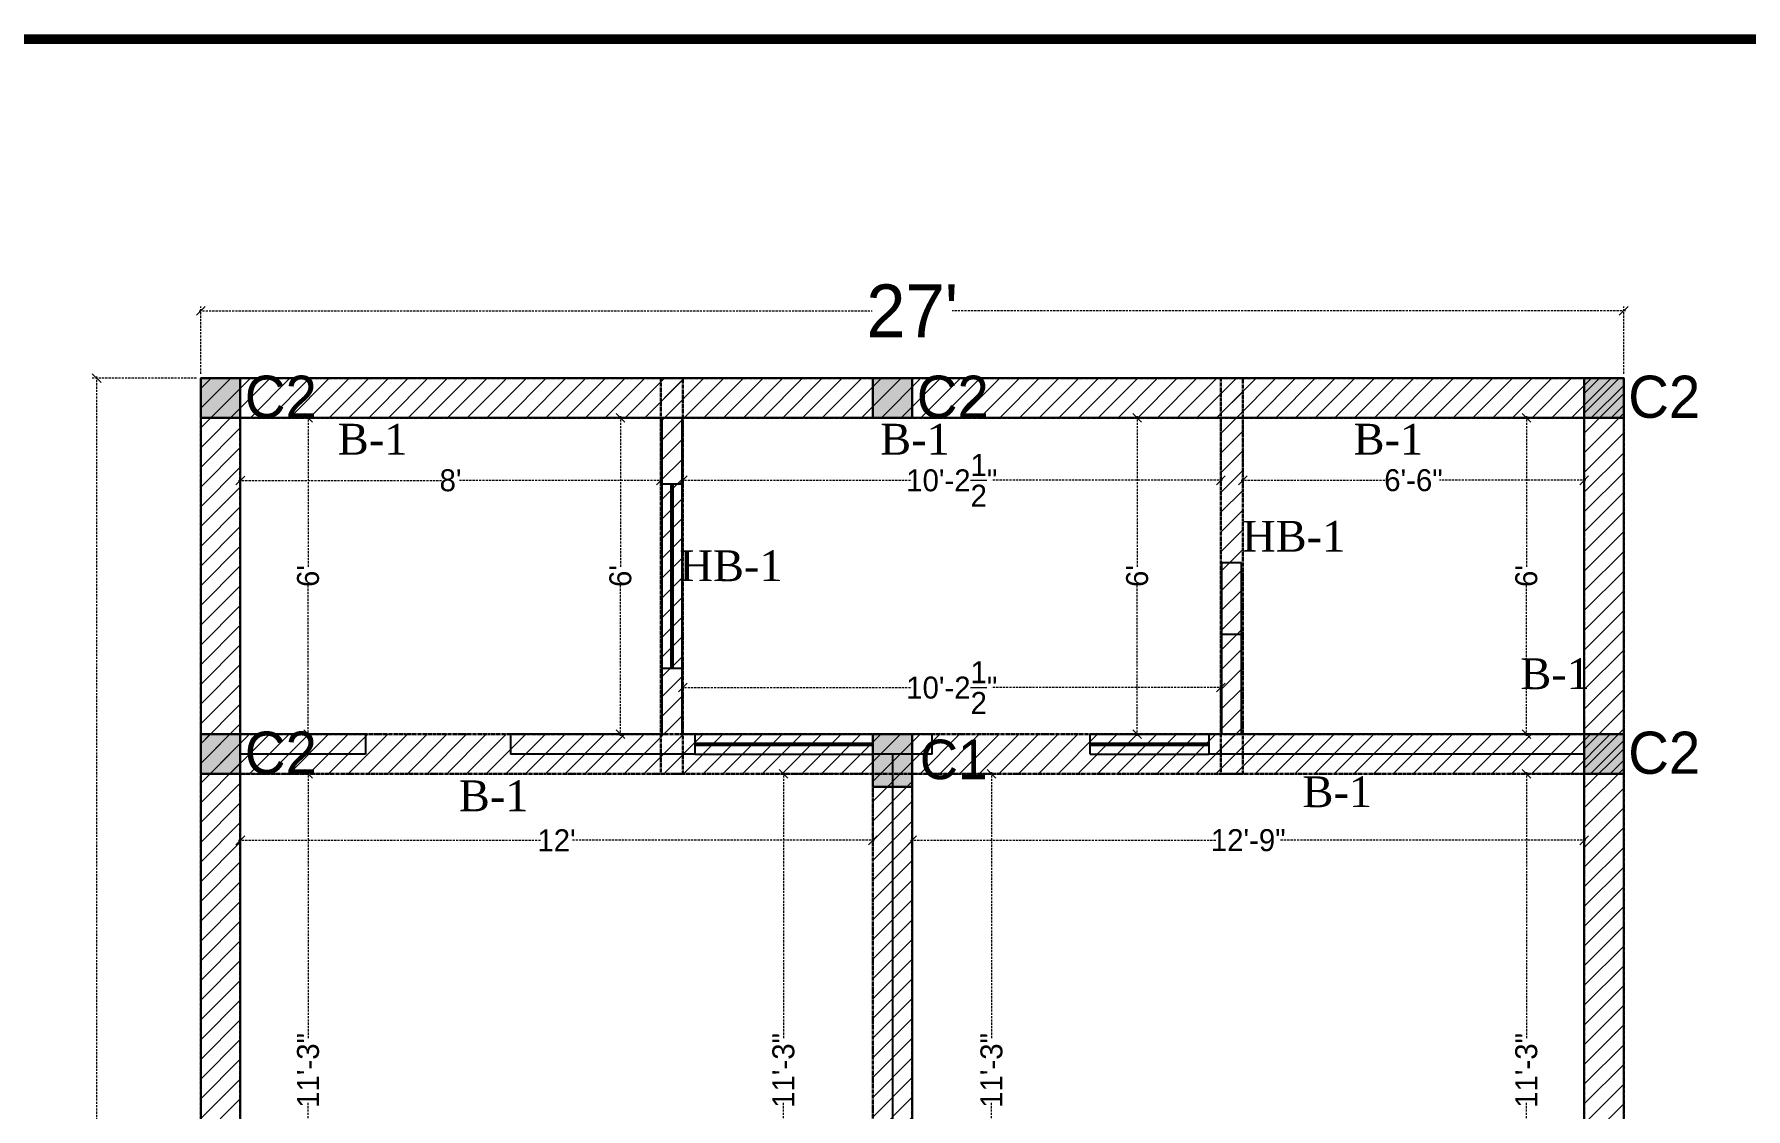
# Model space of a CAD drawing. Header units: millimetres. Extents: x -6808 to 215771, y -89660 to -16303.
# Drawn here: x 100821.1 to 101210.8, y -51255.1 to -51010.6 of the extents above; entities that cross this region are included whole.
import ezdxf

# ---------------------------------------------------------------- set-up
doc = ezdxf.new("R2010")
doc.units = ezdxf.units.MM
doc.header["$PDMODE"] = 35
for name, pattern in [('ACAD_ISO10W100', [18, 12, -3, 0, -3]), ('CENTER2', [1.125, 0.75, -0.125, 0.125, -0.125]), ('DASHED', [0.75, 0.5, -0.25])]:
    doc.linetypes.add(name, pattern=pattern)
doc.layers.get('0').update_dxf_attribs({"color": 8})
for name, color, linetype, lineweight in [('beam', 6, 'CENTER2', 30), ('col.center', 5, 'ACAD_ISO10W100', 15), ('column', 5, 'Continuous', 30)]:
    doc.layers.add(name, color=color, linetype=linetype, lineweight=lineweight)
doc.layers.add('Beam Text', color=6, linetype='Continuous')
doc.layers.add('FORMAT', color=7, linetype='Continuous')
doc.styles.add('SAJ', font='eurr____.ttf')
doc.styles.get("Standard").update_dxf_attribs({"font": 'times.ttf'})
doc.dimstyles.new('SAJ', dxfattribs={"dimtxt": 5, "dimasz": 2, "dimexe": 1, "dimexo": 1, "dimgap": 0.09375, "dimtad": 0, "dimdec": 1, "dimzin": 0, "dimdsep": 46, "dimlunit": 4, "dimtxsty": 'SAJ', "dimblk": 'OBLIQUE', "dimcen": 0.125, "dimdle": 0.375, "dimadec": 0, "dimazin": 0, "dimtfac": 1, "dimtdec": 1, "dimtofl": 0, "dimtmove": 0, "dimatfit": 3, "dimldrblk": 'OBLIQUE', "dimfxl": 1, "dimtolj": 1, "dimtzin": 0, "dimlwd": 5, "dimlwe": 5, "dimarcsym": 1})
pattern_1 = [(45, (2580.2427, 1933.918), (-2.24506403, 2.24506403), [])]

# ---------------------------------------------------------------- blocks, each defined once
blk = doc.blocks.new('_Oblique')
at = {"color": 0, "linetype": 'ByBlock', "lineweight": -2}
blk.add_line((-0.5, -0.5), (0.5, 0.5), dxfattribs=at)
blk = doc.blocks.new('*D1814')
at = {"color": 0, "linetype": 'DASHED', "lineweight": 5, "transparency": 16777216}
for p, q in [((100857.98, -51088.86), (100834.27, -51088.86)), ((100835.27, -51088.49), (100835.27, -51439.81)), ((100835.27, -51809.24), (100835.27, -51457.92)), ((100857.98, -51808.86), (100834.27, -51808.86))]:
    blk.add_line(p, q, dxfattribs=at)
at = {"layer": 'Defpoints', "color": 0, "transparency": 16777216}
for p in [(100835.27, -51088.86), (100858.98, -51088.86), (100858.98, -51808.86)]:
    blk.add_point(p, dxfattribs=at)
at = {"color": 0, "lineweight": 5, "transparency": 16777216, "xscale": 2, "yscale": 2, "zscale": 2}
for p, rotation in [((100835.27, -51088.86), 90), ((100835.27, -51808.86), 270)]:
    blk.add_blockref('_Oblique', p, dxfattribs=dict(at, rotation=rotation))
at = {"color": 0, "transparency": 16777216, "insert": (100835.27, -51448.86), "char_height": 12, "attachment_point": 5, "rotation": 90, "style": 'SAJ'}
blk.add_mtext("\\A1;60'", dxfattribs=at)
blk = doc.blocks.new('A$C32B276F4')
at = {"layer": 'column'}
blk.add_hatch(color=256, dxfattribs=at).paths.add_polyline_path([(9, 0), (9, 9), (0, 9), (0, 0)])
for p, q in [((0, 0), (0, 9)), ((0, 9), (9, 9)), ((9, 9), (9, 0)), ((9, 0), (0, 0))]:
    blk.add_line(p, q, dxfattribs=at)
at = {"layer": 'col.center', "linetype": 'ByBlock', "insert": (10.02, 9.59), "char_height": 9.6, "width": 293.6941, "attachment_point": 1, "style": 'SAJ'}
blk.add_mtext('\\A1;{\\fCentury Gothic|b0|i0|c0|p34;C2}', dxfattribs=at)
blk = doc.blocks.new('c1')
at = {"layer": 'column'}
blk.add_hatch(color=256, dxfattribs=at).paths.add_polyline_path([(58376.49, -43564.36), (58385.49, -43564.36), (58385.49, -43552.36), (58376.49, -43552.36)])
for p, q in [((58376.49, -43552.36), (58376.49, -43564.36)), ((58376.49, -43552.36), (58385.49, -43552.36)), ((58385.49, -43564.36), (58385.49, -43552.36)), ((58376.49, -43564.36), (58385.49, -43564.36))]:
    blk.add_line(p, q, dxfattribs=at)
blk = doc.blocks.new('*D1815')
at = {"layer": 'Beam Text', "color": 0, "linetype": 'DASHED', "lineweight": 5, "transparency": 16777216}
for p, q in [((100867.98, -51098.86), (100867.98, -51113.11)), ((100963.73, -51098.86), (100963.73, -51113.11)), ((100867.6, -51112.11), (100913.81, -51112.11)), ((100964.1, -51112.11), (100917.9, -51112.11))]:
    blk.add_line(p, q, dxfattribs=at)
at = {"layer": 'Defpoints', "color": 0, "linetype": 'Continuous', "transparency": 16777216}
for p in [(100867.98, -51097.86), (100963.73, -51097.86), (100963.73, -51112.11)]:
    blk.add_point(p, dxfattribs=at)
at = {"layer": 'Beam Text', "color": 0, "linetype": 'Continuous', "lineweight": 5, "transparency": 16777216, "xscale": 2, "yscale": 2, "zscale": 2, "rotation": 180}
blk.add_blockref('_Oblique', (100867.98, -51112.11), dxfattribs=at)
at = {"layer": 'Beam Text', "color": 0, "linetype": 'Continuous', "lineweight": 5, "transparency": 16777216, "xscale": 2, "yscale": 2, "zscale": 2}
blk.add_blockref('_Oblique', (100963.73, -51112.11), dxfattribs=at)
at = {"layer": 'Beam Text', "color": 0, "linetype": 'Continuous', "lineweight": 18, "transparency": 16777216, "insert": (100915.85, -51112.11), "char_height": 5, "attachment_point": 5, "style": 'SAJ'}
blk.add_mtext("\\A1;8'", dxfattribs=at)
blk = doc.blocks.new('*D1816')
at = {"layer": 'Beam Text', "color": 0, "linetype": 'DASHED', "lineweight": 5, "transparency": 16777216}
for p, q in [((100868.98, -51097.86), (100884.42, -51097.86)), ((100883.42, -51097.49), (100883.42, -51131.8)), ((100883.42, -51170.24), (100883.42, -51135.93)), ((100868.98, -51169.86), (100884.42, -51169.86))]:
    blk.add_line(p, q, dxfattribs=at)
at = {"layer": 'Defpoints', "color": 0, "linetype": 'Continuous', "transparency": 16777216}
for p in [(100867.98, -51097.86), (100867.98, -51169.86), (100883.42, -51169.86)]:
    blk.add_point(p, dxfattribs=at)
at = {"layer": 'Beam Text', "color": 0, "linetype": 'Continuous', "lineweight": 5, "transparency": 16777216, "xscale": 2, "yscale": 2, "zscale": 2}
for p, rotation in [((100883.42, -51097.86), 90), ((100883.42, -51169.86), 270)]:
    blk.add_blockref('_Oblique', p, dxfattribs=dict(at, rotation=rotation))
at = {"layer": 'Beam Text', "color": 0, "linetype": 'Continuous', "lineweight": 18, "transparency": 16777216, "insert": (100883.42, -51133.86), "char_height": 5, "attachment_point": 5, "rotation": 90, "style": 'SAJ'}
blk.add_mtext("\\A1;6'", dxfattribs=at)
blk = doc.blocks.new('*D1823')
at = {"layer": 'Beam Text', "color": 0, "linetype": 'DASHED', "lineweight": 5, "transparency": 16777216}
for p, q in [((100968.73, -51098.86), (100968.73, -51113.09)), ((101091.23, -51098.86), (101091.23, -51113.09)), ((100968.35, -51112.09), (101020.88, -51112.09)), ((101091.6, -51112.09), (101039.08, -51112.09))]:
    blk.add_line(p, q, dxfattribs=at)
at = {"layer": 'Defpoints', "color": 0, "linetype": 'Continuous', "transparency": 16777216}
for p in [(100968.73, -51097.86), (101091.23, -51097.86), (101091.23, -51112.09)]:
    blk.add_point(p, dxfattribs=at)
at = {"layer": 'Beam Text', "color": 0, "linetype": 'Continuous', "lineweight": 5, "transparency": 16777216, "xscale": 2, "yscale": 2, "zscale": 2, "rotation": 180}
blk.add_blockref('_Oblique', (100968.73, -51112.09), dxfattribs=at)
at = {"layer": 'Beam Text', "color": 0, "linetype": 'Continuous', "lineweight": 5, "transparency": 16777216, "xscale": 2, "yscale": 2, "zscale": 2}
blk.add_blockref('_Oblique', (101091.23, -51112.09), dxfattribs=at)
at = {"layer": 'Beam Text', "color": 0, "linetype": 'Continuous', "lineweight": 18, "transparency": 16777216, "insert": (101029.98, -51112.09), "char_height": 5, "attachment_point": 5, "style": 'SAJ'}
blk.add_mtext('\\A1;10\'-2{\\H1x;\\S1/2;}"', dxfattribs=at)
blk = doc.blocks.new('*D1824')
at = {"layer": 'Beam Text', "color": 0, "linetype": 'DASHED', "lineweight": 5, "transparency": 16777216}
for p, q in [((101088.23, -51097.86), (101071.2, -51097.86)), ((101072.2, -51097.49), (101072.2, -51131.8)), ((101072.2, -51170.24), (101072.2, -51135.93)), ((101088.23, -51169.86), (101071.2, -51169.86))]:
    blk.add_line(p, q, dxfattribs=at)
at = {"layer": 'Defpoints', "color": 0, "linetype": 'Continuous', "transparency": 16777216}
for p in [(101089.23, -51097.86), (101072.2, -51169.86), (101089.23, -51169.86)]:
    blk.add_point(p, dxfattribs=at)
at = {"layer": 'Beam Text', "color": 0, "linetype": 'Continuous', "lineweight": 5, "transparency": 16777216, "xscale": 2, "yscale": 2, "zscale": 2}
for p, rotation in [((101072.2, -51097.86), 90), ((101072.2, -51169.86), 270)]:
    blk.add_blockref('_Oblique', p, dxfattribs=dict(at, rotation=rotation))
at = {"layer": 'Beam Text', "color": 0, "linetype": 'Continuous', "lineweight": 18, "transparency": 16777216, "insert": (101072.2, -51133.86), "char_height": 5, "attachment_point": 5, "rotation": 90, "style": 'SAJ'}
blk.add_mtext("\\A1;6'", dxfattribs=at)
blk = doc.blocks.new('*D1825')
at = {"layer": 'Beam Text', "color": 0, "linetype": 'DASHED', "lineweight": 5, "transparency": 16777216}
for p, q in [((101096.23, -51098.86), (101096.23, -51113.09)), ((101173.98, -51098.86), (101173.98, -51113.09)), ((101095.85, -51112.09), (101129.14, -51112.09)), ((101174.35, -51112.09), (101141.07, -51112.09))]:
    blk.add_line(p, q, dxfattribs=at)
at = {"layer": 'Defpoints', "color": 0, "linetype": 'Continuous', "transparency": 16777216}
for p in [(101096.23, -51097.86), (101173.98, -51097.86), (101173.98, -51112.09)]:
    blk.add_point(p, dxfattribs=at)
at = {"layer": 'Beam Text', "color": 0, "linetype": 'Continuous', "lineweight": 5, "transparency": 16777216, "xscale": 2, "yscale": 2, "zscale": 2, "rotation": 180}
blk.add_blockref('_Oblique', (101096.23, -51112.09), dxfattribs=at)
at = {"layer": 'Beam Text', "color": 0, "linetype": 'Continuous', "lineweight": 5, "transparency": 16777216, "xscale": 2, "yscale": 2, "zscale": 2}
blk.add_blockref('_Oblique', (101173.98, -51112.09), dxfattribs=at)
at = {"layer": 'Beam Text', "color": 0, "linetype": 'Continuous', "lineweight": 18, "transparency": 16777216, "insert": (101135.1, -51112.09), "char_height": 5, "attachment_point": 5, "style": 'SAJ'}
blk.add_mtext('\\A1;6\'-6"', dxfattribs=at)
blk = doc.blocks.new('*D1826')
at = {"layer": 'Beam Text', "color": 0, "linetype": 'DASHED', "lineweight": 5, "transparency": 16777216}
for p, q in [((101172.98, -51097.86), (101159.82, -51097.86)), ((101160.82, -51097.49), (101160.82, -51131.8)), ((101160.82, -51170.24), (101160.82, -51135.93)), ((101172.98, -51169.86), (101159.82, -51169.86))]:
    blk.add_line(p, q, dxfattribs=at)
at = {"layer": 'Defpoints', "color": 0, "linetype": 'Continuous', "transparency": 16777216}
for p in [(101173.98, -51097.86), (101160.82, -51169.86), (101173.98, -51169.86)]:
    blk.add_point(p, dxfattribs=at)
at = {"layer": 'Beam Text', "color": 0, "linetype": 'Continuous', "lineweight": 5, "transparency": 16777216, "xscale": 2, "yscale": 2, "zscale": 2}
for p, rotation in [((101160.82, -51097.86), 90), ((101160.82, -51169.86), 270)]:
    blk.add_blockref('_Oblique', p, dxfattribs=dict(at, rotation=rotation))
at = {"layer": 'Beam Text', "color": 0, "linetype": 'Continuous', "lineweight": 18, "transparency": 16777216, "insert": (101160.82, -51133.86), "char_height": 5, "attachment_point": 5, "rotation": 90, "style": 'SAJ'}
blk.add_mtext("\\A1;6'", dxfattribs=at)
blk = doc.blocks.new('*D1827')
at = {"layer": 'Beam Text', "color": 0, "linetype": 'DASHED', "lineweight": 5, "transparency": 16777216}
for p, q in [((101172.98, -51178.86), (101159.82, -51178.86)), ((101160.82, -51178.49), (101160.82, -51239.08)), ((101160.82, -51314.24), (101160.82, -51253.65)), ((101172.98, -51313.86), (101159.82, -51313.86))]:
    blk.add_line(p, q, dxfattribs=at)
at = {"layer": 'Defpoints', "color": 0, "linetype": 'Continuous', "transparency": 16777216}
for p in [(101173.98, -51178.86), (101160.82, -51313.86), (101173.98, -51313.86)]:
    blk.add_point(p, dxfattribs=at)
at = {"layer": 'Beam Text', "color": 0, "linetype": 'Continuous', "lineweight": 5, "transparency": 16777216, "xscale": 2, "yscale": 2, "zscale": 2}
for p, rotation in [((101160.82, -51178.86), 90), ((101160.82, -51313.86), 270)]:
    blk.add_blockref('_Oblique', p, dxfattribs=dict(at, rotation=rotation))
at = {"layer": 'Beam Text', "color": 0, "linetype": 'Continuous', "lineweight": 18, "transparency": 16777216, "insert": (101160.82, -51246.36), "char_height": 5, "attachment_point": 5, "rotation": 90, "style": 'SAJ'}
blk.add_mtext('\\A1;11\'-3"', dxfattribs=at)
blk = doc.blocks.new('*D1831')
at = {"layer": 'Beam Text', "color": 0, "linetype": 'DASHED', "lineweight": 5, "transparency": 16777216}
for p, q in [((100868.98, -51178.86), (100884.42, -51178.86)), ((100883.42, -51178.49), (100883.42, -51239.08)), ((100883.42, -51314.24), (100883.42, -51253.65)), ((100868.98, -51313.86), (100884.42, -51313.86))]:
    blk.add_line(p, q, dxfattribs=at)
at = {"layer": 'Defpoints', "color": 0, "linetype": 'Continuous', "transparency": 16777216}
for p in [(100867.98, -51178.86), (100867.98, -51313.86), (100883.42, -51313.86)]:
    blk.add_point(p, dxfattribs=at)
at = {"layer": 'Beam Text', "color": 0, "linetype": 'Continuous', "lineweight": 5, "transparency": 16777216, "xscale": 2, "yscale": 2, "zscale": 2}
for p, rotation in [((100883.42, -51178.86), 90), ((100883.42, -51313.86), 270)]:
    blk.add_blockref('_Oblique', p, dxfattribs=dict(at, rotation=rotation))
at = {"layer": 'Beam Text', "color": 0, "linetype": 'Continuous', "lineweight": 18, "transparency": 16777216, "insert": (100883.42, -51246.36), "char_height": 5, "attachment_point": 5, "rotation": 90, "style": 'SAJ'}
blk.add_mtext('\\A1;11\'-3"', dxfattribs=at)
blk = doc.blocks.new('*D1837')
at = {"layer": 'Beam Text', "color": 0, "linetype": 'DASHED', "lineweight": 5, "transparency": 16777216}
for p, q in [((100867.98, -51179.86), (100867.98, -51195)), ((101011.98, -51179.86), (101011.98, -51195)), ((100867.6, -51194), (100936.59, -51194)), ((101012.35, -51194), (100943.37, -51194))]:
    blk.add_line(p, q, dxfattribs=at)
at = {"layer": 'Defpoints', "color": 0, "linetype": 'Continuous', "transparency": 16777216}
for p in [(100867.98, -51178.86), (101011.98, -51178.86), (101011.98, -51194)]:
    blk.add_point(p, dxfattribs=at)
at = {"layer": 'Beam Text', "color": 0, "linetype": 'Continuous', "lineweight": 5, "transparency": 16777216, "xscale": 2, "yscale": 2, "zscale": 2, "rotation": 180}
blk.add_blockref('_Oblique', (100867.98, -51194), dxfattribs=at)
at = {"layer": 'Beam Text', "color": 0, "linetype": 'Continuous', "lineweight": 5, "transparency": 16777216, "xscale": 2, "yscale": 2, "zscale": 2}
blk.add_blockref('_Oblique', (101011.98, -51194), dxfattribs=at)
at = {"layer": 'Beam Text', "color": 0, "linetype": 'Continuous', "lineweight": 18, "transparency": 16777216, "insert": (100939.98, -51194), "char_height": 5, "attachment_point": 5, "style": 'SAJ'}
blk.add_mtext("\\A1;12'", dxfattribs=at)
blk = doc.blocks.new('*D1838')
at = {"layer": 'Beam Text', "color": 0, "linetype": 'DASHED', "lineweight": 5, "transparency": 16777216}
for p, q in [((101020.98, -51179.86), (101020.98, -51195)), ((101173.98, -51179.86), (101173.98, -51195)), ((101020.6, -51194), (101090.19, -51194)), ((101174.35, -51194), (101104.77, -51194))]:
    blk.add_line(p, q, dxfattribs=at)
at = {"layer": 'Defpoints', "color": 0, "linetype": 'Continuous', "transparency": 16777216}
for p in [(101020.98, -51178.86), (101173.98, -51178.86), (101173.98, -51194)]:
    blk.add_point(p, dxfattribs=at)
at = {"layer": 'Beam Text', "color": 0, "linetype": 'Continuous', "lineweight": 5, "transparency": 16777216, "xscale": 2, "yscale": 2, "zscale": 2, "rotation": 180}
blk.add_blockref('_Oblique', (101020.98, -51194), dxfattribs=at)
at = {"layer": 'Beam Text', "color": 0, "linetype": 'Continuous', "lineweight": 5, "transparency": 16777216, "xscale": 2, "yscale": 2, "zscale": 2}
blk.add_blockref('_Oblique', (101173.98, -51194), dxfattribs=at)
at = {"layer": 'Beam Text', "color": 0, "linetype": 'Continuous', "lineweight": 18, "transparency": 16777216, "insert": (101097.48, -51194), "char_height": 5, "attachment_point": 5, "style": 'SAJ'}
blk.add_mtext('\\A1;12\'-9"', dxfattribs=at)
blk = doc.blocks.new('*D1822')
at = {"layer": 'Beam Text', "color": 0, "linetype": 'DASHED', "lineweight": 5, "transparency": 16777216}
for p, q in [((101010.98, -51178.86), (100990.66, -51178.86)), ((100991.66, -51178.49), (100991.66, -51239.08)), ((100991.66, -51314.24), (100991.66, -51253.65)), ((101010.98, -51313.86), (100990.66, -51313.86))]:
    blk.add_line(p, q, dxfattribs=at)
at = {"layer": 'Defpoints', "color": 0, "linetype": 'Continuous', "transparency": 16777216}
for p in [(101011.98, -51178.86), (100991.66, -51313.86), (101011.98, -51313.86)]:
    blk.add_point(p, dxfattribs=at)
at = {"layer": 'Beam Text', "color": 0, "linetype": 'Continuous', "lineweight": 5, "transparency": 16777216, "xscale": 2, "yscale": 2, "zscale": 2}
for p, rotation in [((100991.66, -51178.86), 90), ((100991.66, -51313.86), 270)]:
    blk.add_blockref('_Oblique', p, dxfattribs=dict(at, rotation=rotation))
at = {"layer": 'Beam Text', "color": 0, "linetype": 'Continuous', "lineweight": 18, "transparency": 16777216, "insert": (100991.66, -51246.36), "char_height": 5, "attachment_point": 5, "rotation": 90, "style": 'SAJ'}
blk.add_mtext('\\A1;11\'-3"', dxfattribs=at)
blk = doc.blocks.new('*D1813')
at = {"color": 0, "linetype": 'DASHED', "lineweight": 5, "transparency": 16777216}
for p, q in [((100858.6, -51073.52), (101011.88, -51073.52)), ((100858.98, -51087.86), (100858.98, -51072.52)), ((101183.35, -51073.52), (101030.08, -51073.52)), ((101182.98, -51087.86), (101182.98, -51072.52))]:
    blk.add_line(p, q, dxfattribs=at)
at = {"layer": 'Defpoints', "color": 0, "transparency": 16777216}
for p in [(100858.98, -51073.52), (100858.98, -51088.86), (101182.98, -51088.86)]:
    blk.add_point(p, dxfattribs=at)
at = {"color": 0, "lineweight": 5, "transparency": 16777216, "xscale": 2, "yscale": 2, "zscale": 2, "rotation": 180}
blk.add_blockref('_Oblique', (100858.98, -51073.52), dxfattribs=at)
at = {"color": 0, "lineweight": 5, "transparency": 16777216, "xscale": 2, "yscale": 2, "zscale": 2}
blk.add_blockref('_Oblique', (101182.98, -51073.52), dxfattribs=at)
at = {"color": 0, "transparency": 16777216, "insert": (101020.98, -51073.52), "char_height": 12, "attachment_point": 5, "style": 'SAJ'}
blk.add_mtext("\\A1;27'", dxfattribs=at)
blk = doc.blocks.new('*D1843')
at = {"layer": 'Beam Text', "color": 0, "linetype": 'DASHED', "lineweight": 5, "transparency": 16777216}
for p, q in [((101021.98, -51178.86), (101040.04, -51178.86)), ((101039.04, -51178.49), (101039.04, -51239.08)), ((101039.04, -51314.24), (101039.04, -51253.65)), ((101021.98, -51313.86), (101040.04, -51313.86))]:
    blk.add_line(p, q, dxfattribs=at)
at = {"layer": 'Defpoints', "color": 0, "linetype": 'Continuous', "transparency": 16777216}
for p in [(101020.98, -51178.86), (101020.98, -51313.86), (101039.04, -51313.86)]:
    blk.add_point(p, dxfattribs=at)
at = {"layer": 'Beam Text', "color": 0, "linetype": 'Continuous', "lineweight": 5, "transparency": 16777216, "xscale": 2, "yscale": 2, "zscale": 2}
for p, rotation in [((101039.04, -51178.86), 90), ((101039.04, -51313.86), 270)]:
    blk.add_blockref('_Oblique', p, dxfattribs=dict(at, rotation=rotation))
at = {"layer": 'Beam Text', "color": 0, "linetype": 'Continuous', "lineweight": 18, "transparency": 16777216, "insert": (101039.04, -51246.36), "char_height": 5, "attachment_point": 5, "rotation": 90, "style": 'SAJ'}
blk.add_mtext('\\A1;11\'-3"', dxfattribs=at)
blk = doc.blocks.new('*D1855')
at = {"layer": 'Beam Text', "color": 0, "linetype": 'DASHED', "lineweight": 5, "transparency": 16777216}
for p, q in [((100962.73, -51097.86), (100953.54, -51097.86)), ((100954.54, -51097.49), (100954.54, -51131.8)), ((100954.54, -51170.24), (100954.54, -51135.93)), ((100962.73, -51169.86), (100953.54, -51169.86))]:
    blk.add_line(p, q, dxfattribs=at)
at = {"layer": 'Defpoints', "color": 0, "linetype": 'Continuous', "transparency": 16777216}
for p in [(100963.73, -51097.86), (100954.54, -51169.86), (100963.73, -51169.86)]:
    blk.add_point(p, dxfattribs=at)
at = {"layer": 'Beam Text', "color": 0, "linetype": 'Continuous', "lineweight": 5, "transparency": 16777216, "xscale": 2, "yscale": 2, "zscale": 2}
for p, rotation in [((100954.54, -51097.86), 90), ((100954.54, -51169.86), 270)]:
    blk.add_blockref('_Oblique', p, dxfattribs=dict(at, rotation=rotation))
at = {"layer": 'Beam Text', "color": 0, "linetype": 'Continuous', "lineweight": 18, "transparency": 16777216, "insert": (100954.54, -51133.86), "char_height": 5, "attachment_point": 5, "rotation": 90, "style": 'SAJ'}
blk.add_mtext("\\A1;6'", dxfattribs=at)
blk = doc.blocks.new('*D1856')
at = {"layer": 'Beam Text', "color": 0, "linetype": 'DASHED', "lineweight": 5, "transparency": 16777216}
for p, q in [((100968.35, -51159.25), (101020.88, -51159.25)), ((100968.73, -51168.86), (100968.73, -51158.25)), ((101091.6, -51159.25), (101039.08, -51159.25)), ((101091.23, -51168.86), (101091.23, -51158.25))]:
    blk.add_line(p, q, dxfattribs=at)
at = {"layer": 'Defpoints', "color": 0, "linetype": 'Continuous', "transparency": 16777216}
for p in [(100968.73, -51159.25), (100968.73, -51169.86), (101091.23, -51169.86)]:
    blk.add_point(p, dxfattribs=at)
at = {"layer": 'Beam Text', "color": 0, "linetype": 'Continuous', "lineweight": 5, "transparency": 16777216, "xscale": 2, "yscale": 2, "zscale": 2, "rotation": 180}
blk.add_blockref('_Oblique', (100968.73, -51159.25), dxfattribs=at)
at = {"layer": 'Beam Text', "color": 0, "linetype": 'Continuous', "lineweight": 5, "transparency": 16777216, "xscale": 2, "yscale": 2, "zscale": 2}
blk.add_blockref('_Oblique', (101091.23, -51159.25), dxfattribs=at)
at = {"layer": 'Beam Text', "color": 0, "linetype": 'Continuous', "lineweight": 18, "transparency": 16777216, "insert": (101029.98, -51159.25), "char_height": 5, "attachment_point": 5, "style": 'SAJ'}
blk.add_mtext('\\A1;10\'-2{\\H1x;\\S1/2;}"', dxfattribs=at)

msp = doc.modelspace()

# ---------------------------------------------------------------- hatches: boundary and pattern name
at = {"layer": 'beam', "linetype": 'Continuous', "lineweight": 18}
h = msp.add_hatch(dxfattribs=at)
h.set_pattern_fill('ANSI31', color=256, style=0)
h.set_pattern_definition(pattern_1)
h.paths.add_polyline_path([(101182.98, -51088.864), (100858.98, -51088.864), (100858.98, -51097.864), (101182.98, -51097.864)])
h = msp.add_hatch(dxfattribs=at)
h.set_pattern_fill('ANSI31', color=256, style=0)
h.set_pattern_definition(pattern_1)
h.paths.add_polyline_path([(100867.98, -51088.864), (100858.98, -51088.864), (100858.98, -51808.864), (100867.98, -51808.864)])
h = msp.add_hatch(dxfattribs=at)
h.set_pattern_fill('ANSI31', color=256, style=0)
h.set_pattern_definition(pattern_1)
h.paths.add_polyline_path([(100968.73, -51088.864), (100963.73, -51088.864), (100963.73, -51178.864), (100968.73, -51178.864)])
h = msp.add_hatch(dxfattribs=at)
h.set_pattern_fill('ANSI31', color=256, style=0)
h.set_pattern_definition(pattern_1)
h.paths.add_polyline_path([(101096.23, -51088.864), (101091.23, -51088.864), (101091.23, -51178.864), (101096.23, -51178.864)])
h = msp.add_hatch(dxfattribs=at)
h.set_pattern_fill('ANSI31', color=256, style=0)
h.set_pattern_definition([(45, (83226.556, -32508.091), (-2.24506403, 2.24506403), [])])
h.paths.add_polyline_path([(101182.98, -51088.864), (101173.98, -51088.864), (101173.98, -51808.864), (101182.98, -51808.864)])
h = msp.add_hatch(dxfattribs=at)
h.set_pattern_fill('ANSI31', color=256, style=0)
h.set_pattern_definition(pattern_1)
h.paths.add_polyline_path([(101182.98, -51169.864), (100858.98, -51169.864), (100858.98, -51178.864), (101182.98, -51178.864)])
h = msp.add_hatch(dxfattribs=at)
h.set_pattern_fill('ANSI31', color=256, style=0)
h.set_pattern_definition(pattern_1)
h.paths.add_polyline_path([(101020.98, -51169.864), (101011.98, -51169.864), (101011.98, -51322.864), (101020.98, -51322.864)])

# ---------------------------------------------------------------- linework, layer by layer
for p, q in [((101173.98, -51097.864), (100867.98, -51097.864)), ((100867.98, -51097.864), (100867.98, -51799.864)), ((100963.98, -51097.864), (100963.98, -51112.864)), ((100968.48, -51097.864), (100968.48, -51112.864)), ((101173.98, -51799.864), (101173.98, -51097.864)), ((100963.98, -51112.864), (100968.48, -51112.864)), ((100963.98, -51112.864), (100963.98, -51154.864)), ((100965.98, -51112.864), (100965.98, -51154.864)), ((100966.48, -51112.864), (100966.48, -51154.864)), ((100968.48, -51112.864), (100968.48, -51154.864)), ((101095.98, -51130.864), (101091.48, -51130.864)), ((101091.48, -51169.864), (101091.48, -51130.864)), ((101095.98, -51169.864), (101095.98, -51130.864)), ((101095.98, -51147.195), (101091.48, -51147.195)), ((100963.98, -51154.864), (100963.98, -51169.864)), ((100963.98, -51154.864), (100968.48, -51154.864)), ((100968.48, -51154.864), (100968.48, -51169.864)), ((100896.48, -51169.864), (100867.98, -51169.864)), ((100896.48, -51169.864), (100896.48, -51174.364)), ((100963.98, -51169.864), (100929.48, -51169.864)), ((100929.48, -51169.864), (100929.48, -51174.364)), ((100971.48, -51169.864), (100968.48, -51169.864)), ((100971.48, -51169.864), (100971.48, -51174.364)), ((100971.48, -51169.864), (101011.98, -51169.864)), ((100971.48, -51171.864), (101011.98, -51171.864)), ((100971.48, -51172.364), (101011.98, -51172.364)), ((101025.48, -51169.864), (101011.98, -51169.864)), ((101011.98, -51174.364), (101011.98, -51169.864)), ((101025.48, -51174.364), (101025.48, -51169.864)), ((101061.48, -51169.864), (101088.48, -51169.864)), ((101061.48, -51174.364), (101061.48, -51169.864)), ((101061.48, -51171.864), (101088.48, -51171.864)), ((101061.48, -51172.364), (101088.48, -51172.364)), ((101173.98, -51169.864), (101088.48, -51169.864)), ((101088.48, -51169.864), (101088.48, -51174.364)), ((100896.48, -51174.364), (100867.98, -51174.364)), ((100971.48, -51174.364), (100929.48, -51174.364)), ((100971.48, -51174.364), (101011.98, -51174.364)), ((101025.48, -51174.364), (101011.98, -51174.364)), ((101016.48, -51174.364), (101016.48, -51318.364)), ((101020.98, -51174.364), (101020.98, -51318.364)), ((101061.48, -51174.364), (101088.48, -51174.364)), ((101173.98, -51174.364), (101088.48, -51174.364))]:
    msp.add_line(p, q)
msp.add_lwpolyline([(101170.98, -51808.864), (101182.98, -51808.864), (101182.98, -51088.864), (100858.98, -51088.864), (100858.98, -51808.864), (100876.98, -51808.864)])
at = {"layer": 'beam'}
for points in [[(100858.98, -51088.864), (101182.98, -51088.864), (101182.98, -51097.864), (100858.98, -51097.864)], [(100858.98, -51088.864), (100867.98, -51088.864), (100867.98, -51808.864), (100858.98, -51808.864)], [(101173.98, -51088.864), (101182.98, -51088.864), (101182.98, -51808.864), (101173.98, -51808.864)], [(100858.98, -51169.864), (101182.98, -51169.864), (101182.98, -51178.864), (100858.98, -51178.864)], [(101011.98, -51322.864), (101020.98, -51322.864), (101020.98, -51169.864), (101011.98, -51169.864)]]:
    msp.add_lwpolyline(points, close=True, dxfattribs=at)
at = {"layer": 'beam', "color": 252}
for points in [[(100963.73, -51178.864), (100968.73, -51178.864), (100968.73, -51088.864), (100963.73, -51088.864)], [(101091.23, -51178.864), (101096.23, -51178.864), (101096.23, -51088.864), (101091.23, -51088.864)]]:
    msp.add_lwpolyline(points, close=True, dxfattribs=at)
at = {"layer": 'FORMAT', "color": 0, "const_width": 2.24}
msp.add_lwpolyline([(100592.827, -51011.711), (100592.827, -52064.207), (101324.51, -52064.207), (101324.51, -51011.711)], close=True, dxfattribs=at)
msp.add_lwpolyline([(100592.827, -51011.711), (100592.827, -52064.207), (101324.51, -52064.207), (101324.51, -51011.711)], close=True, dxfattribs=at)

# ---------------------------------------------------------------- block references
for name, p in [('A$C32B276F4', (100858.98, -51097.864)), ('A$C32B276F4', (101011.98, -51097.864)), ('A$C32B276F4', (101173.98, -51097.864)), ('A$C32B276F4', (100858.98, -51178.864)), ('A$C32B276F4', (101173.98, -51178.864)), ('c1', (42635.489, -7617.502))]:
    msp.add_blockref(name, p)

# ---------------------------------------------------------------- texts
at = {"insert": (101022.71, -51171.096), "char_height": 9, "width": 293.6941, "attachment_point": 1, "style": 'SAJ'}
msp.add_mtext('\\A1;{\\fCentury Gothic|b0|i0|c0|p34;C1}', dxfattribs=at)
at = {"layer": 'Beam Text', "linetype": 'ByBlock', "lineweight": 30, "ltscale": 2, "char_height": 7, "width": 109.25542, "attachment_point": 5}
for s, insert in [('B-1', (100898.109, -51102.741)), ('B-1', (101021.609, -51102.741)), ('B-1', (101129.393, -51102.741)), ('HB-1', (101107.836, -51124.826)), ('HB-1', (100979.72, -51131.546)), ('B-1', (101167.359, -51156.119)), ('B-1', (100925.674, -51183.886)), ('B-1', (101117.765, -51182.973))]:
    msp.add_mtext(s, dxfattribs=dict(at, insert=insert))

# ---------------------------------------------------------------- dimensions: what is measured, and where the dimension line sits
for p1, distance, picture, middle in [((101182.98, -51088.864), -15.347, '*D1813', (101020.98, -51073.517)), ((100858.98, -51808.864), 23.711, '*D1814', (100835.269, -51448.864))]:
    dim = msp.add_aligned_dim(p1=p1, p2=(100858.98, -51088.864), distance=distance, dimstyle='SAJ', override={"dimtxt": 12})
    dim.commit()
    dim.dimension.update_dxf_attribs({"geometry": picture, "text_midpoint": middle})
at = {"layer": 'Beam Text', "color": 1, "linetype": 'Continuous', "lineweight": 18}
for p1, p2, distance, picture, middle in [((100867.979951314, -51097.863620501), (100963.729951314, -51097.863620501), -14.243609676, '*D1815', (100915.854951314, -51112.107230177)), ((100867.98, -51097.864), (100867.98, -51169.864), 15.438, '*D1816', (100883.418, -51133.864)), ((100963.73, -51097.864), (100963.73, -51169.864), -9.191, '*D1855', (100954.538, -51133.864)), ((100968.73, -51097.864), (101091.23, -51097.864), -14.227, '*D1823', (101029.98, -51112.091)), ((101089.23, -51097.864), (101089.23, -51169.864), -17.029, '*D1824', (101072.201, -51133.864)), ((101096.229951314, -51097.863620501), (101173.979951314, -51097.863620501), -14.227067588, '*D1825', (101135.104951314, -51112.09068809)), ((101091.23, -51169.864), (100968.73, -51169.864), -10.618, '*D1856', (101029.98, -51159.246)), ((100867.98, -51178.864), (101011.98, -51178.864), -15.139, '*D1837', (100939.98, -51194.002)), ((100867.98, -51178.864), (100867.98, -51313.864), 15.438, '*D1831', (100883.418, -51246.364)), ((101011.98, -51178.864), (101011.98, -51313.864), -20.315, '*D1822', (100991.665, -51246.364)), ((101020.98, -51178.864), (101173.98, -51178.864), -15.139, '*D1838', (101097.48, -51194.002)), ((101020.98, -51178.864), (101020.98, -51313.864), 18.055, '*D1843', (101039.035, -51246.364)), ((101173.98, -51178.864), (101173.98, -51313.864), -13.156, '*D1827', (101160.823, -51246.364))]:
    dim = msp.add_aligned_dim(p1=p1, p2=p2, distance=distance, dimstyle='SAJ', dxfattribs=at)
    dim.commit()
    dim.dimension.update_dxf_attribs({"geometry": picture, "text_midpoint": middle})
dim = msp.add_linear_dim(base=(101160.823, -51169.864), p1=(101173.98, -51097.864), p2=(101173.98, -51169.864), angle=270, dimstyle='SAJ', dxfattribs=at)
dim.commit()
dim.dimension.update_dxf_attribs({"geometry": '*D1826', "text_midpoint": (101160.823, -51133.864), "dimtype": 161})

doc.saveas('drawing.dxf')
